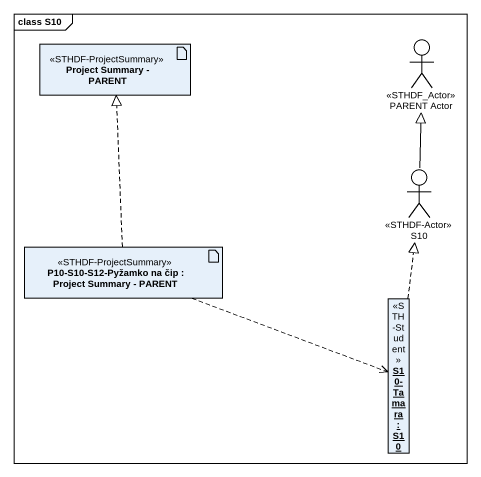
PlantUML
@startuml
mainframe class S10
allowmixing
hide circle
hide empty members
artifact "Project Summary - PARENT" as Project_Summary_PARENT <<STHDF-ProjectSummary>>
actor "PARENT Actor" as PARENT_Actor <<STHDF_Actor>>
actor S10 <<STHDF-Actor>>
artifact "P10-S10-S12-Pyžamko na čip : Project Summary - PARENT" as P10_S10_S12_Pyžamko_na_čip <<STHDF-ProjectSummary>>
object "S10-Tamara : S10" as S10_Tamara <<STH-Student>>
S10 -up-|> PARENT_Actor
P10_S10_S12_Pyžamko_na_čip .up.|> Project_Summary_PARENT
P10_S10_S12_Pyžamko_na_čip .right.> S10_Tamara
S10_Tamara .up.|> S10
@enduml
